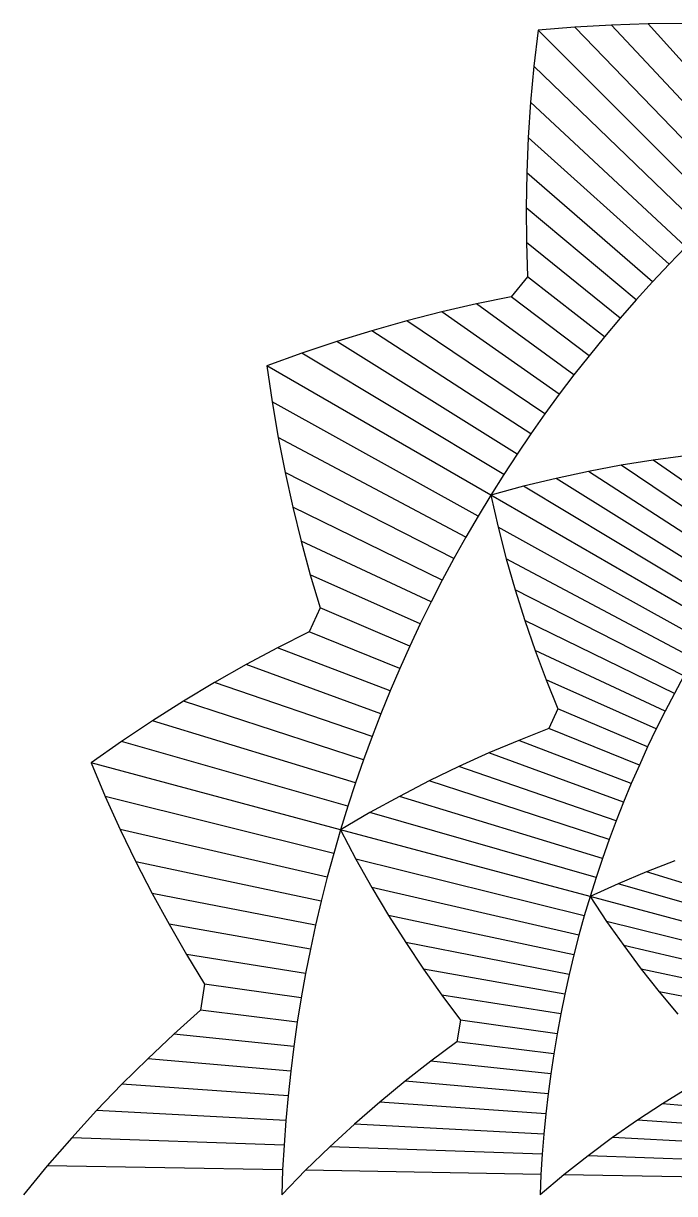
# Model space of a CAD drawing. Header units: metres. Extents: x -32.5 to 30, y -28.8 to 31.2.
# Drawn here: x -32.5 to -19.9, y 0.02 to 22.67 of the extents above; entities that cross this region are included whole.
import ezdxf

# ---------------------------------------------------------------- set-up
doc = ezdxf.new("R2010")
doc.units = ezdxf.units.M
for name, color, linetype in [('Fill', 3, 'Continuous'), ('Inner', 2, 'Continuous'), ('Outer', 1, 'Continuous')]:
    doc.layers.add(name, color=color, linetype=linetype)

msp = doc.modelspace()

# ---------------------------------------------------------------- linework, layer by layer
at = {"layer": 'Fill'}
for p, q in [((-17.955, 19.941), (-20.408, 22.666)), ((-19.003, 19.003), (-22.539, 22.539)), ((-18.659, 19.322), (-21.824, 22.599)), ((-18.31, 19.635), (-21.114, 22.641)), ((-19.342, 18.679), (-22.619, 21.843)), ((-19.675, 18.348), (-22.682, 21.151)), ((-20.003, 18.011), (-22.728, 20.464)), ((-20.325, 17.668), (-22.757, 19.782)), ((-20.641, 17.32), (-22.769, 19.105)), ((-20.951, 16.965), (-22.764, 18.434)), ((-21.254, 16.606), (-22.743, 17.769)), ((-21.843, 15.87), (-23.731, 17.242)), ((-21.552, 16.241), (-23.061, 17.377)), ((-22.128, 15.495), (-24.404, 17.088)), ((-22.407, 15.114), (-25.078, 16.916)), ((-22.679, 14.728), (-25.754, 16.725)), ((-22.944, 14.337), (-26.431, 16.516)), ((-23.203, 13.942), (-27.108, 16.288)), ((-23.455, 13.542), (-27.785, 16.042)), ((-23.7, 13.137), (-27.684, 15.346)), ((-23.938, 12.728), (-27.568, 14.658)), ((-18.262, 12.318), (-20.933, 14.12)), ((-18.033, 12.627), (-20.308, 14.22)), ((-24.169, 12.314), (-27.436, 13.979)), ((-18.704, 11.688), (-22.191, 13.866)), ((-18.486, 12.005), (-21.561, 14.002)), ((-18.917, 11.367), (-22.822, 13.713)), ((-19.125, 11.042), (-23.455, 13.542)), ((-24.392, 11.897), (-27.288, 13.309)), ((-19.327, 10.713), (-23.311, 12.922)), ((-24.609, 11.475), (-27.126, 12.649)), ((-19.523, 10.381), (-23.153, 12.311)), ((-24.818, 11.05), (-26.95, 11.999)), ((-19.714, 10.045), (-22.981, 11.709)), ((-25.02, 10.62), (-26.759, 11.358)), ((-19.898, 9.705), (-22.794, 11.118)), ((-25.214, 10.187), (-26.966, 10.895)), ((-25.401, 9.751), (-27.58, 10.587)), ((-20.077, 9.362), (-22.595, 10.536)), ((-25.581, 9.311), (-28.191, 10.261)), ((-25.752, 8.867), (-28.799, 9.916)), ((-20.25, 9.016), (-22.382, 9.965)), ((-25.916, 8.421), (-29.403, 9.554)), ((-20.417, 8.667), (-22.156, 9.405)), ((-26.073, 7.971), (-30.004, 9.173)), ((-20.578, 8.314), (-22.33, 9.022)), ((-26.221, 7.519), (-30.6, 8.774)), ((-20.733, 7.959), (-22.912, 8.795)), ((-20.882, 7.6), (-23.492, 8.551)), ((-26.362, 7.064), (-31.191, 8.358)), ((-21.025, 7.239), (-24.071, 8.288)), ((-21.161, 6.876), (-24.648, 8.009)), ((-26.494, 6.606), (-30.915, 7.708)), ((-21.291, 6.509), (-25.223, 7.711)), ((-21.415, 6.141), (-25.794, 7.396)), ((-26.619, 6.146), (-30.625, 7.07)), ((-21.532, 5.77), (-26.362, 7.064)), ((-26.736, 5.683), (-30.323, 6.445)), ((-21.643, 5.396), (-26.063, 6.498)), ((-16.51, 5.047), (-20.441, 6.249)), ((-21.747, 5.021), (-25.753, 5.946)), ((-16.608, 4.762), (-20.988, 6.018)), ((-26.845, 5.218), (-30.008, 5.833)), ((-16.702, 4.475), (-21.532, 5.77)), ((-26.945, 4.751), (-29.681, 5.234)), ((-21.845, 4.643), (-25.432, 5.406)), ((-16.792, 4.187), (-21.212, 5.289)), ((-21.937, 4.264), (-25.1, 4.879)), ((-16.876, 3.896), (-20.881, 4.821)), ((-27.038, 4.282), (-29.343, 4.647)), ((-22.021, 3.883), (-24.757, 4.365)), ((-16.955, 3.604), (-20.541, 4.366)), ((-27.122, 3.812), (-28.993, 4.075)), ((-22.1, 3.5), (-24.404, 3.865)), ((-17.029, 3.31), (-20.192, 3.925)), ((-27.199, 3.34), (-29.073, 3.57)), ((-22.171, 3.116), (-24.042, 3.379)), ((-27.266, 2.866), (-29.587, 3.11)), ((-22.236, 2.73), (-24.111, 2.96)), ((-27.326, 2.391), (-30.093, 2.633)), ((-22.294, 2.343), (-24.614, 2.587)), ((-27.378, 1.914), (-30.592, 2.139)), ((-22.345, 1.955), (-25.112, 2.197)), ((-27.421, 1.437), (-31.082, 1.629)), ((-22.39, 1.566), (-25.604, 1.79)), ((-17.364, 1.519), (-20.131, 1.761)), ((-22.428, 1.175), (-26.089, 1.367)), ((-17.402, 1.217), (-20.616, 1.442)), ((-27.455, 0.959), (-31.564, 1.102)), ((-22.459, 0.784), (-26.567, 0.928)), ((-17.434, 0.914), (-21.096, 1.106)), ((-17.462, 0.61), (-21.57, 0.753)), ((-27.482, 0.48), (-32.037, 0.559)), ((-22.483, 0.392), (-27.038, 0.472)), ((-17.483, 0.305), (-22.038, 0.385))]:
    msp.add_line(p, q, dxfattribs=at)
at = {"layer": 'Inner'}
for p, q in [((-19.675, 18.348), (-20.003, 18.011)), ((-20.003, 18.011), (-20.325, 17.668)), ((-20.325, 17.668), (-20.641, 17.32)), ((-20.641, 17.32), (-20.951, 16.965)), ((-20.951, 16.965), (-21.254, 16.606)), ((-21.254, 16.606), (-21.552, 16.241)), ((-21.552, 16.241), (-21.843, 15.87)), ((-21.843, 15.87), (-22.128, 15.495)), ((-22.128, 15.495), (-22.407, 15.114)), ((-22.407, 15.114), (-22.679, 14.728)), ((-22.679, 14.728), (-22.944, 14.337)), ((-22.944, 14.337), (-23.203, 13.942)), ((-23.203, 13.942), (-23.455, 13.542)), ((-23.455, 13.542), (-23.7, 13.137)), ((-23.7, 13.137), (-23.938, 12.728)), ((-23.938, 12.728), (-24.169, 12.314)), ((-24.169, 12.314), (-24.392, 11.897)), ((-24.392, 11.897), (-24.609, 11.475)), ((-24.609, 11.475), (-24.818, 11.05)), ((-24.818, 11.05), (-25.02, 10.62)), ((-25.02, 10.62), (-25.214, 10.187)), ((-25.214, 10.187), (-25.401, 9.751)), ((-19.714, 10.045), (-19.898, 9.705)), ((-25.401, 9.751), (-25.581, 9.311)), ((-19.898, 9.705), (-20.077, 9.362)), ((-25.581, 9.311), (-25.752, 8.867)), ((-20.077, 9.362), (-20.25, 9.016)), ((-25.752, 8.867), (-25.916, 8.421)), ((-20.25, 9.016), (-20.417, 8.667)), ((-20.417, 8.667), (-20.578, 8.314)), ((-25.916, 8.421), (-26.073, 7.971)), ((-20.578, 8.314), (-20.733, 7.959)), ((-26.073, 7.971), (-26.221, 7.519)), ((-20.733, 7.959), (-20.882, 7.6)), ((-26.221, 7.519), (-26.362, 7.064)), ((-20.882, 7.6), (-21.025, 7.239)), ((-26.362, 7.064), (-26.494, 6.606)), ((-21.025, 7.239), (-21.161, 6.876)), ((-21.161, 6.876), (-21.291, 6.509)), ((-26.494, 6.606), (-26.619, 6.146)), ((-21.291, 6.509), (-21.415, 6.141)), ((-26.619, 6.146), (-26.736, 5.683)), ((-21.415, 6.141), (-21.532, 5.77)), ((-26.736, 5.683), (-26.845, 5.218)), ((-21.532, 5.77), (-21.643, 5.396)), ((-26.845, 5.218), (-26.945, 4.751)), ((-21.643, 5.396), (-21.747, 5.021)), ((-21.747, 5.021), (-21.845, 4.643)), ((-26.945, 4.751), (-27.038, 4.282)), ((-21.845, 4.643), (-21.937, 4.264)), ((-27.038, 4.282), (-27.122, 3.812)), ((-21.937, 4.264), (-22.021, 3.883)), ((-22.021, 3.883), (-22.1, 3.5)), ((-27.122, 3.812), (-27.199, 3.34)), ((-22.1, 3.5), (-22.171, 3.116)), ((-27.199, 3.34), (-27.266, 2.866)), ((-22.171, 3.116), (-22.236, 2.73)), ((-27.266, 2.866), (-27.326, 2.391)), ((-22.236, 2.73), (-22.294, 2.343)), ((-27.326, 2.391), (-27.378, 1.914)), ((-22.294, 2.343), (-22.345, 1.955)), ((-27.378, 1.914), (-27.421, 1.437)), ((-22.345, 1.955), (-22.39, 1.566)), ((-27.421, 1.437), (-27.455, 0.959)), ((-22.39, 1.566), (-22.428, 1.175)), ((-22.428, 1.175), (-22.459, 0.784)), ((-27.455, 0.959), (-27.482, 0.48)), ((-22.459, 0.784), (-22.483, 0.392)), ((-27.482, 0.48), (-27.5, 0)), ((-22.483, 0.392), (-22.5, 0))]:
    msp.add_line(p, q, dxfattribs=at)
at = {"layer": 'Outer'}
for p, q in [((-20.408, 22.666), (-21.114, 22.641)), ((-19.709, 22.673), (-20.408, 22.666)), ((-22.539, 22.539), (-22.619, 21.843)), ((-21.824, 22.599), (-22.539, 22.539)), ((-21.114, 22.641), (-21.824, 22.599)), ((-22.619, 21.843), (-22.682, 21.151)), ((-22.682, 21.151), (-22.728, 20.464)), ((-22.728, 20.464), (-22.757, 19.782)), ((-22.757, 19.782), (-22.769, 19.105)), ((-22.769, 19.105), (-22.764, 18.434)), ((-22.764, 18.434), (-22.743, 17.769)), ((-22.743, 17.769), (-23.061, 17.377)), ((-23.731, 17.242), (-24.404, 17.088)), ((-23.061, 17.377), (-23.731, 17.242)), ((-24.404, 17.088), (-25.078, 16.916)), ((-25.078, 16.916), (-25.754, 16.725)), ((-25.754, 16.725), (-26.431, 16.516)), ((-26.431, 16.516), (-27.108, 16.288)), ((-27.108, 16.288), (-27.785, 16.042)), ((-27.785, 16.042), (-27.684, 15.346)), ((-27.684, 15.346), (-27.568, 14.658)), ((-27.568, 14.658), (-27.436, 13.979)), ((-19.686, 14.303), (-20.308, 14.22)), ((-20.933, 14.12), (-21.561, 14.002)), ((-20.308, 14.22), (-20.933, 14.12)), ((-27.436, 13.979), (-27.288, 13.309)), ((-22.191, 13.866), (-22.822, 13.713)), ((-21.561, 14.002), (-22.191, 13.866)), ((-22.822, 13.713), (-23.455, 13.542)), ((-23.455, 13.542), (-23.311, 12.922)), ((-27.288, 13.309), (-27.126, 12.649)), ((-23.311, 12.922), (-23.153, 12.311)), ((-27.126, 12.649), (-26.95, 11.999)), ((-23.153, 12.311), (-22.981, 11.709)), ((-26.95, 11.999), (-26.759, 11.358)), ((-22.981, 11.709), (-22.794, 11.118)), ((-26.759, 11.358), (-26.966, 10.895)), ((-22.794, 11.118), (-22.595, 10.536)), ((-26.966, 10.895), (-27.58, 10.587)), ((-27.58, 10.587), (-28.191, 10.261)), ((-22.595, 10.536), (-22.382, 9.965)), ((-28.191, 10.261), (-28.799, 9.916)), ((-28.799, 9.916), (-29.403, 9.554)), ((-22.382, 9.965), (-22.156, 9.405)), ((-29.403, 9.554), (-30.004, 9.173)), ((-22.156, 9.405), (-22.33, 9.022)), ((-30.004, 9.173), (-30.6, 8.774)), ((-22.33, 9.022), (-22.912, 8.795)), ((-30.6, 8.774), (-31.191, 8.358)), ((-22.912, 8.795), (-23.492, 8.551)), ((-23.492, 8.551), (-24.071, 8.288)), ((-31.191, 8.358), (-30.915, 7.708)), ((-24.071, 8.288), (-24.648, 8.009)), ((-24.648, 8.009), (-25.223, 7.711)), ((-30.915, 7.708), (-30.625, 7.07)), ((-25.223, 7.711), (-25.794, 7.396)), ((-25.794, 7.396), (-26.362, 7.064)), ((-30.625, 7.07), (-30.323, 6.445)), ((-26.362, 7.064), (-26.063, 6.498)), ((-30.323, 6.445), (-30.008, 5.833)), ((-26.063, 6.498), (-25.753, 5.946)), ((-19.893, 6.464), (-20.441, 6.249)), ((-20.441, 6.249), (-20.988, 6.018)), ((-25.753, 5.946), (-25.432, 5.406)), ((-20.988, 6.018), (-21.532, 5.77)), ((-30.008, 5.833), (-29.681, 5.234)), ((-21.532, 5.77), (-21.212, 5.289)), ((-29.681, 5.234), (-29.343, 4.647)), ((-25.432, 5.406), (-25.1, 4.879)), ((-21.212, 5.289), (-20.881, 4.821)), ((-25.1, 4.879), (-24.757, 4.365)), ((-20.881, 4.821), (-20.541, 4.366)), ((-29.343, 4.647), (-28.993, 4.075)), ((-24.757, 4.365), (-24.404, 3.865)), ((-20.541, 4.366), (-20.192, 3.925)), ((-28.993, 4.075), (-29.073, 3.57)), ((-24.404, 3.865), (-24.042, 3.379)), ((-20.192, 3.925), (-19.833, 3.497)), ((-29.073, 3.57), (-29.587, 3.11)), ((-24.042, 3.379), (-24.111, 2.96)), ((-29.587, 3.11), (-30.093, 2.633)), ((-24.111, 2.96), (-24.614, 2.587)), ((-30.093, 2.633), (-30.592, 2.139)), ((-24.614, 2.587), (-25.112, 2.197)), ((-30.592, 2.139), (-31.082, 1.629)), ((-25.112, 2.197), (-25.604, 1.79)), ((-19.642, 2.064), (-20.131, 1.761)), ((-31.082, 1.629), (-31.564, 1.102)), ((-25.604, 1.79), (-26.089, 1.367)), ((-20.131, 1.761), (-20.616, 1.442)), ((-26.089, 1.367), (-26.567, 0.928)), ((-20.616, 1.442), (-21.096, 1.106)), ((-31.564, 1.102), (-32.037, 0.559)), ((-26.567, 0.928), (-27.038, 0.472)), ((-21.096, 1.106), (-21.57, 0.753)), ((-21.57, 0.753), (-22.038, 0.385)), ((-32.037, 0.559), (-32.5, 0)), ((-27.038, 0.472), (-27.5, 0)), ((-22.038, 0.385), (-22.5, 0))]:
    msp.add_line(p, q, dxfattribs=at)

doc.saveas('drawing.dxf')
